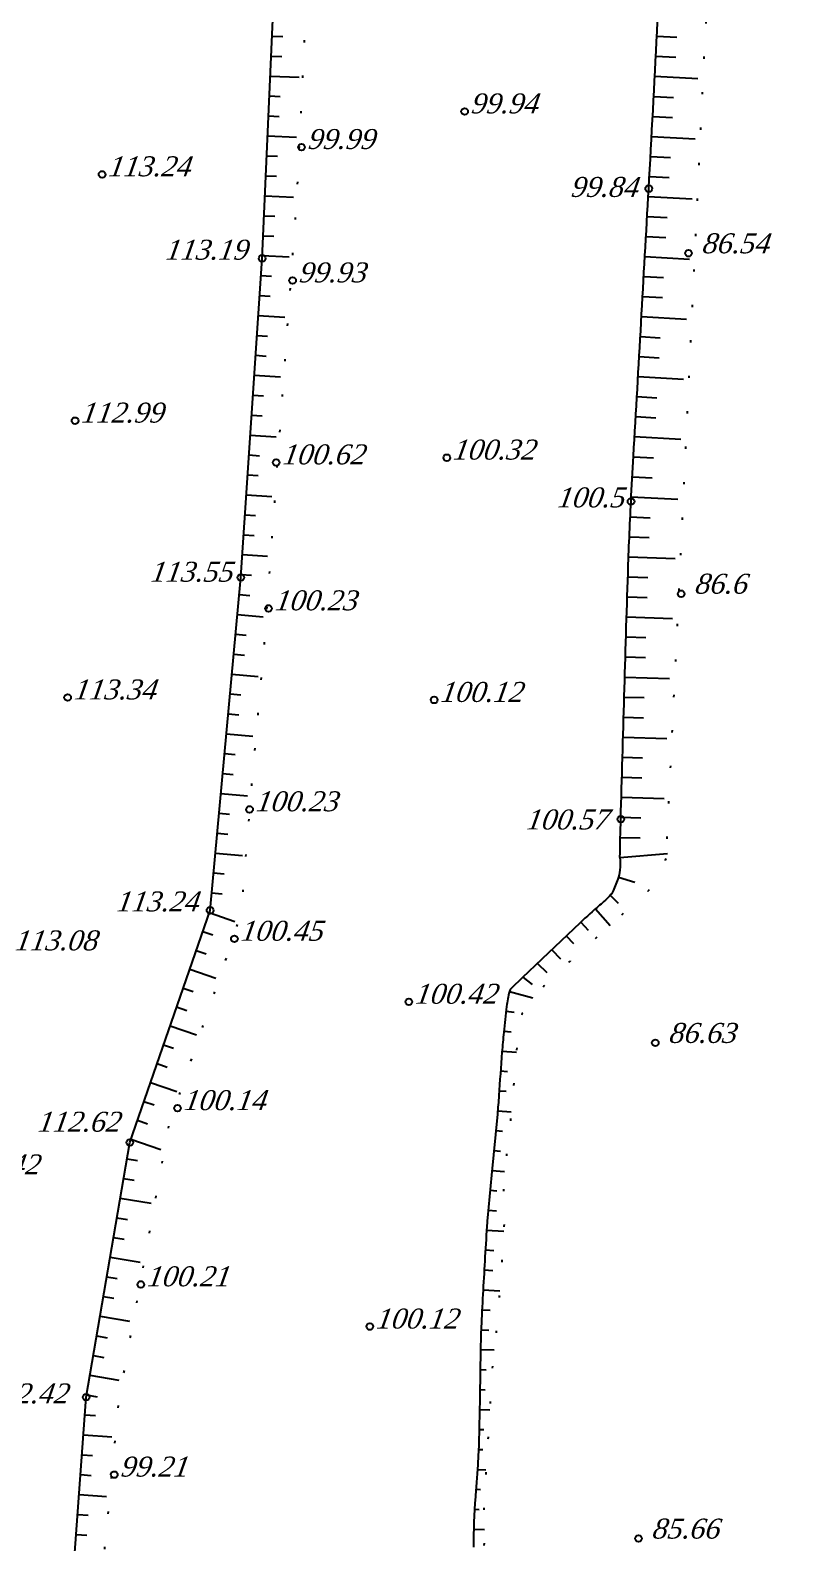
# Model space of a CAD drawing. Header units: millimetres. Extents: x 1400 to 4853, y -623 to 1865.
# Drawn here: x 2794.3 to 2828.4, y 1538.6 to 1606.8 of the extents above; entities that cross this region are included whole.
import ezdxf

# ---------------------------------------------------------------- set-up
doc = ezdxf.new("R2010")
doc.units = ezdxf.units.MM
doc.linetypes.add('ADOT1', pattern=[1.6, 0.1, -1.5])
for name, color, linetype in [('01_Горизонт_86', 7, 'Continuous'), ('02_Горизонт_100', 7, 'Continuous'), ('02_Горизонт_112', 7, 'Continuous')]:
    doc.layers.add(name, color=color, linetype=linetype)
doc.styles.add('universw', font='timesi.ttf', dxfattribs={"oblique": 10})

msp = doc.modelspace()

# ---------------------------------------------------------------- linework, layer by layer
at = {"layer": '01_Горизонт_86', "color": 0, "linetype": 'Continuous'}
for p, q in [((2822.6108, 1606.4931), (2823.5097, 1606.4482)), ((2822.5653, 1605.5905), (2823.4642, 1605.5448)), ((2822.5191, 1604.6878), (2824.4682, 1604.5871)), ((2822.472, 1603.7852), (2823.3708, 1603.738)), ((2822.4242, 1602.8827), (2823.323, 1602.8347)), ((2822.3757, 1601.9802), (2824.3395, 1601.8737)), ((2822.3264, 1601.0777), (2823.225, 1601.0283)), ((2822.2763, 1600.1753), (2823.1749, 1600.1251)), ((2822.2255, 1599.2729), (2824.2101, 1599.1609)), ((2822.1745, 1598.3706), (2823.0731, 1598.3198)), ((2822.1235, 1597.4682), (2823.022, 1597.4174)), ((2822.0724, 1596.5659), (2824.0806, 1596.4521)), ((2822.0212, 1595.6635), (2822.9197, 1595.6125)), ((2821.97, 1594.7611), (2822.8685, 1594.7101)), ((2821.9187, 1593.8588), (2823.951, 1593.7432)), ((2821.8673, 1592.9565), (2822.7659, 1592.9053)), ((2821.8159, 1592.0541), (2822.7144, 1592.0029)), ((2821.7644, 1591.1518), (2823.8214, 1591.0344)), ((2821.7129, 1590.2494), (2822.6114, 1590.1981)), ((2821.6613, 1589.3471), (2822.5598, 1589.2957)), ((2821.6096, 1588.4448), (2823.6918, 1588.3255)), ((2821.5579, 1587.5424), (2822.4564, 1587.491)), ((2821.5073, 1586.6401), (2822.4059, 1586.5907)), ((2821.4588, 1585.7376), (2823.563, 1585.627)), ((2821.4132, 1584.8349), (2822.3122, 1584.7919)), ((2821.3726, 1583.932), (2822.2718, 1583.894)), ((2821.3369, 1583.0289), (2823.4382, 1582.9516)), ((2821.3061, 1582.1256), (2822.2056, 1582.0967)), ((2821.2772, 1581.2223), (2822.1768, 1581.1938)), ((2821.2488, 1580.3189), (2823.3123, 1580.2544)), ((2821.2207, 1579.4156), (2822.1203, 1579.3879)), ((2821.1931, 1578.5122), (2822.0927, 1578.4849)), ((2821.166, 1577.6088), (2823.1865, 1577.5485)), ((2821.1392, 1576.7054), (2822.0388, 1576.6789)), ((2821.1129, 1575.8019), (2822.0125, 1575.7759)), ((2821.087, 1574.8985), (2823.061, 1574.8423)), ((2821.0615, 1573.9951), (2821.9611, 1573.9699)), ((2821.0364, 1573.0916), (2821.936, 1573.0668)), ((2821.0117, 1572.1881), (2822.936, 1572.1361)), ((2820.9875, 1571.2846), (2821.8872, 1571.2607)), ((2820.9649, 1570.3811), (2821.8646, 1570.3602))]:
    msp.add_line(p, q, dxfattribs=at)
at = {"layer": '01_Горизонт_86', "linetype": 'Continuous'}
for p, q in [((2820.9455, 1569.4775), (2823.0996, 1569.6472)), ((2819.8458, 1567.1637), (2820.4993, 1566.4146)), ((2817.8751, 1565.3184), (2818.2655, 1564.9076)), ((2815.961, 1563.4275), (2817.0186, 1563.1449)), ((2815.6284, 1560.7507), (2816.277, 1560.6988)), ((2815.4295, 1558.0581), (2816.0431, 1558.003)), ((2815.1734, 1555.3703), (2815.7377, 1555.3164)), ((2814.9312, 1552.6813), (2815.7004, 1552.6331)), ((2814.7728, 1549.986), (2815.5226, 1549.9453)), ((2814.6552, 1547.2887), (2815.2737, 1547.2771)), ((2814.6122, 1544.5891), (2815.0738, 1544.5803)), ((2814.5181, 1541.891), (2814.9027, 1541.8669)), ((2814.3486, 1539.1967), (2814.8285, 1539.1833))]:
    msp.add_line(p, q, dxfattribs=at)
at = {"layer": '01_Горизонт_86', "color": 250, "linetype": 'Continuous'}
for p, q in [((2820.8765, 1568.5849), (2821.6228, 1568.3651)), ((2820.5109, 1567.7696), (2820.8684, 1567.4159)), ((2819.1799, 1566.5583), (2819.5192, 1566.2002)), ((2818.5275, 1565.9384), (2818.8454, 1565.6039)), ((2816.5703, 1564.0784), (2816.9876, 1563.7522)), ((2817.2227, 1564.6984), (2817.6465, 1564.2866)), ((2815.8072, 1562.5417), (2816.1724, 1562.4997)), ((2815.7101, 1561.647), (2816.0391, 1561.6135)), ((2815.5601, 1559.8533), (2815.8792, 1559.83)), ((2815.497, 1558.9555), (2815.8116, 1558.9344)), ((2815.3444, 1557.1621), (2815.6475, 1557.1332)), ((2815.2589, 1556.2662), (2815.552, 1556.2382)), ((2815.0878, 1554.4744), (2815.3935, 1554.4452)), ((2815.0023, 1553.5784), (2815.3695, 1553.5434)), ((2814.876, 1551.783), (2815.261, 1551.7598)), ((2814.823, 1550.8846), (2815.2043, 1550.8627)), ((2814.7254, 1549.0873), (2815.0915, 1549.0685)), ((2814.6816, 1548.1883), (2815.0255, 1548.174)), ((2814.6423, 1546.3888), (2814.9095, 1546.3855)), ((2814.6287, 1545.4889), (2814.8669, 1545.4847)), ((2814.5943, 1543.6893), (2814.8062, 1543.6847)), ((2814.5676, 1542.7897), (2814.7638, 1542.7809)), ((2814.4487, 1540.9937), (2814.6476, 1540.9781)), ((2814.3865, 1540.0959), (2814.5987, 1540.084))]:
    msp.add_line(p, q, dxfattribs=at)
at = {"layer": '01_Горизонт_86', "color": 0, "linetype": 'Continuous'}
msp.add_lwpolyline([(2820.9455, 1569.4775, -0.0017444), (2820.9853, 1571.2017, -0.0014307), (2821.3114, 1582.2906, -0.004914), (2821.4473, 1585.5177, -0.0013443), (2821.5594, 1587.5689, 0.0002287), (2822.2453, 1599.6237, 0.0033151), (2822.9502, 1613.7812, -0.0068816), (2823.3384, 1620.5991, -0.1354259), (2824.3377, 1623.4252, -0.0584312), (2828.8814, 1628.5456, -0.0245902), (2831.7769, 1630.8827, 0.0430799), (2833.3813, 1632.2787, 0.0098396), (2838.2061, 1637.4683, -0.0006812), (2839.4773, 1638.8869, -0.0075013)], format="xyb", dxfattribs=at)
at = {"layer": '01_Горизонт_86', "color": 0, "linetype": 'ADOT1', "flags": 128}
msp.add_lwpolyline([(2840.4859, 1636.7066), (2836.9815, 1632.6416), (2832.8009, 1628.3441), (2828.1551, 1623.6219), (2825.5118, 1619.2998), (2824.7108, 1605.133), (2823.6704, 1582.9153), (2823.0195, 1569.431)], dxfattribs=at)
msp.add_lwpolyline([(2823.0195, 1569.431, -0.0405418), (2822.4762, 1568.3093, -0.0779418), (2822.0629, 1567.8061, -0.000526), (2821.2563, 1567.0892, 0.0008531), (2820.7593, 1566.6468, 0.0001806), (2819.0345, 1565.1055, 0.0004683), (2818.3703, 1564.5103, 0.0138322), (2817.9324, 1564.0948, 0.007218), (2817.1276, 1563.264, 0.0310117), (2816.6814, 1562.7267, 0.0707414), (2816.5368, 1562.4555, 0.0406738), (2816.4569, 1562.1638, 0.019114), (2816.3623, 1561.5281, 0.00819), (2816.1807, 1559.5841, -0.0071135), (2815.9765, 1557.3456, -0.0065241), (2815.7999, 1555.8596, 0.012431), (2815.7165, 1555.0786, 0.0389873), (2815.7131, 1554.1498, -0.0325283), (2815.7234, 1553.037, -0.0013715), (2815.6647, 1552.0352, -0.0017401), (2815.6135, 1551.2459, -0.0013555), (2815.4529, 1548.9852, -0.0086088), (2815.4205, 1548.6297), (2815.2377, 1546.9454), (2815.1404, 1546.0489, 0.0229906), (2815.105, 1545.4786, -0.0116356), (2815.0605, 1544.3508, -0.0003813), (2814.9801, 1543.0847, 0.0003793), (2814.8992, 1541.8121, 0.0003091), (2814.8533, 1541.0727, 0.0005145), (2814.8264, 1540.6286, 0.0244087), (2814.8173, 1539.7699, -0.0185433), (2814.8186, 1538.64), (2814.7805, 1537.5811), (2814.7403, 1536.4625, -0.0208875), (2814.7309, 1536.3408, 0.0035129), (2814.6495, 1535.6201, 0.002625), (2814.4407, 1533.5431, -0.0087135), (2814.3702, 1532.9182), (2814.0973, 1530.8276), (2813.9959, 1530.0503, 0.0085559), (2813.9133, 1529.3202, 0.0105691), (2813.8691, 1528.727, 0.0177414), (2813.861, 1528.2725, -0.0146319), (2813.8546, 1527.7215, -0.0037921), (2813.7963, 1526.5198, -0.004609), (2813.7318, 1525.532, -0.0015357), (2813.6659, 1524.6837, 0.0017328), (2813.6078, 1523.9319, 0.0013066), (2813.5533, 1523.1663, 0.0025781), (2813.5287, 1522.7781, 0.0120383), (2813.4934, 1521.7417, -0.0062025), (2813.4484, 1519.7298, -0.0014689), (2813.4091, 1518.6876, 0.0029224), (2813.3908, 1518.1637, 0.0028242), (2813.3745, 1517.4651, 0.0020084), (2813.3611, 1516.4825, 0.001511), (2813.3544, 1515.4701, 0.0044485), (2813.3562, 1515.1263), (2813.3943, 1512.4414), (2813.4128, 1511.1409, 0.0141314), (2813.4225, 1510.9131, 0.0109722), (2813.4497, 1510.6207, 0.0799719), (2813.5137, 1510.3928, 0.1084915), (2813.6199, 1510.2532, 0.045339), (2813.8945, 1510.0595, -0.0261451), (2814.3826, 1509.7427, -0.0031635), (2815.361, 1509.0228, 0.0054085), (2815.9352, 1508.6043, 0.0041621), (2817.0379, 1507.8323, 0.0145601), (2817.3613, 1507.6236), (2818.6479, 1506.845), (2819.4125, 1506.3824, 0.0532499), (2819.8483, 1506.1784, 0.0314528), (2820.6321, 1505.9628)], format="xyb", dxfattribs=at)
at = {"layer": '01_Горизонт_86', "linetype": 'Continuous', "flags": 128}
msp.add_lwpolyline([(2820.9455, 1569.4775, -0.0448921), (2820.9392, 1568.9046, -0.0606314), (2820.8456, 1568.4901, -0.0184049), (2820.6125, 1567.9062, -0.0897804), (2820.5396, 1567.7987, -0.0223985), (2820.0272, 1567.3203, 0.0133898), (2819.156, 1566.5357), (2817.4293, 1564.8947), (2816.5343, 1564.0442), (2816.0558, 1563.5895, 0.1380517), (2815.9623, 1563.4322, 0.0360678), (2815.8323, 1562.7563, 0.0043003), (2815.7051, 1561.5971, 0.0055474), (2815.6242, 1560.6967, 0.0031723), (2815.4829, 1558.7434, -0.0073337), (2815.4148, 1557.8989), (2815.1524, 1555.1506), (2814.9694, 1553.2338, 0.0079162), (2814.9533, 1553.0305, 0.0010339), (2814.8574, 1551.4721, 0.0025777), (2814.694, 1548.4624, 0.0072839), (2814.6572, 1547.3963, 0.0021558), (2814.645, 1546.614, -0.0015508), (2814.6294, 1545.5266, -0.000708), (2814.5967, 1543.8025, -0.0019248), (2814.5814, 1543.1683, -0.0054608), (2814.5618, 1542.6671, -0.0033518), (2814.5156, 1541.8512, -0.0052974), (2814.4862, 1541.4544, 0.0026434), (2814.4232, 1540.6596, 0.0179144), (2814.3363, 1538.3785, -0.0236969)], format="xyb", dxfattribs=at)
at = {"layer": '01_Горизонт_86', "color": 7, "linetype": 'Continuous'}
for centre in [(2822.2453, 1599.6237), (2824.0393, 1596.7107), (2821.4473, 1585.5177), (2823.7093, 1581.3657), (2820.9853, 1571.2017), (2822.5423, 1561.1157), (2821.7833, 1538.7717)]:
    msp.add_circle(centre, 0.15, dxfattribs=at)
at = {"layer": '02_Горизонт_100', "linetype": 'Continuous'}
for p, q in [((2805.2504, 1606.5005), (2805.7311, 1606.4789)), ((2805.21, 1605.6009), (2805.6906, 1605.5793)), ((2805.1696, 1604.7013), (2806.4744, 1604.6426)), ((2805.1291, 1603.8017), (2805.6098, 1603.7801)), ((2805.0887, 1602.9021), (2805.5694, 1602.8805)), ((2805.0483, 1602.0024), (2806.3454, 1601.9442)), ((2805.0079, 1601.1028), (2805.4885, 1601.0813)), ((2804.9675, 1600.2032), (2805.4481, 1600.1817)), ((2804.927, 1599.3036), (2806.2157, 1599.2457)), ((2804.8866, 1598.404), (2805.3673, 1598.3825)), ((2804.8462, 1597.5044), (2805.3269, 1597.4828)), ((2804.8058, 1596.6048), (2806.0267, 1596.55)), ((2804.7485, 1595.7062), (2805.2282, 1595.6742)), ((2804.6886, 1594.8077), (2805.1683, 1594.7757)), ((2804.6286, 1593.9092), (2805.8303, 1593.829)), ((2804.5687, 1593.0107), (2805.0484, 1592.9787)), ((2804.5087, 1592.1121), (2804.9884, 1592.0801)), ((2804.4488, 1591.2136), (2805.6355, 1591.1345)), ((2804.3889, 1590.3151), (2804.8686, 1590.2831)), ((2804.3289, 1589.4166), (2804.8086, 1589.3846)), ((2804.269, 1588.5181), (2805.4407, 1588.4399)), ((2804.2091, 1587.6196), (2804.6887, 1587.5876)), ((2804.1491, 1586.7211), (2804.6288, 1586.6891)), ((2804.0892, 1585.8226), (2805.246, 1585.7454)), ((2804.0292, 1584.924), (2804.5089, 1584.892)), ((2803.9693, 1584.0255), (2804.449, 1583.9935)), ((2803.9094, 1583.127), (2805.0512, 1583.0509)), ((2803.8494, 1582.2285), (2804.3291, 1582.1965)), ((2803.7699, 1581.3316), (2804.2483, 1581.2873)), ((2803.6869, 1580.4349), (2804.85, 1580.3272)), ((2803.6038, 1579.5382), (2804.0822, 1579.4939)), ((2803.5208, 1578.6415), (2803.9992, 1578.5972)), ((2803.4378, 1577.7449), (2804.6283, 1577.6346)), ((2803.3547, 1576.8482), (2803.8331, 1576.8039)), ((2803.2717, 1575.9515), (2803.7501, 1575.9072)), ((2803.1887, 1575.0549), (2804.3853, 1574.9441)), ((2803.1057, 1574.1582), (2803.584, 1574.1139)), ((2803.0226, 1573.2615), (2803.501, 1573.2172)), ((2802.9396, 1572.3648), (2804.1461, 1572.2531)), ((2802.8566, 1571.4682), (2803.3349, 1571.4239)), ((2802.7735, 1570.5715), (2803.2519, 1570.5272)), ((2802.6905, 1569.6748), (2803.9223, 1569.5608)), ((2802.6075, 1568.7781), (2803.0858, 1568.7339)), ((2802.5244, 1567.8815), (2803.0028, 1567.8372)), ((2802.4162, 1566.9903), (2803.5756, 1566.5889)), ((2802.1216, 1566.1393), (2802.576, 1565.982)), ((2801.8271, 1565.2883), (2802.2815, 1565.131)), ((2801.5325, 1564.4373), (2802.7146, 1564.0282)), ((2801.238, 1563.5864), (2801.6924, 1563.4291)), ((2800.9434, 1562.7354), (2801.3978, 1562.5781)), ((2800.6488, 1561.8844), (2801.8329, 1561.4746)), ((2800.3543, 1561.0335), (2800.8087, 1560.8762)), ((2800.0597, 1560.1825), (2800.5141, 1560.0252)), ((2799.7652, 1559.3315), (2800.9512, 1558.921)), ((2799.4706, 1558.4805), (2799.925, 1558.3233)), ((2799.1761, 1557.6296), (2799.6305, 1557.4723)), ((2798.8815, 1556.7786), (2800.2313, 1556.3114)), ((2798.7048, 1555.8974), (2799.1777, 1555.8164)), ((2798.5529, 1555.0098), (2799.0258, 1554.9288)), ((2798.401, 1554.1222), (2799.7882, 1553.8847)), ((2798.249, 1553.2346), (2798.722, 1553.1536)), ((2798.0971, 1552.347), (2798.57, 1552.266)), ((2797.9452, 1551.4594), (2799.3053, 1551.2266)), ((2797.7933, 1550.5718), (2798.2662, 1550.4908)), ((2797.6414, 1549.6842), (2798.1143, 1549.6032)), ((2797.4895, 1548.7966), (2798.8225, 1548.5684)), ((2797.3376, 1547.9089), (2797.8105, 1547.828)), ((2797.1856, 1547.0213), (2797.6585, 1546.9404)), ((2797.0337, 1546.1337), (2798.3396, 1545.9102)), ((2796.8818, 1545.2461), (2797.3547, 1545.1652)), ((2796.8068, 1544.3492), (2797.2862, 1544.3141)), ((2796.7411, 1543.4511), (2798.0251, 1543.3572)), ((2796.6754, 1542.553), (2797.1548, 1542.5179)), ((2796.6098, 1541.6548), (2797.0892, 1541.6198)), ((2796.5441, 1540.7567), (2797.774, 1540.6668)), ((2796.4785, 1539.8586), (2796.9579, 1539.8236)), ((2796.4128, 1538.9605), (2796.8922, 1538.9255))]:
    msp.add_line(p, q, dxfattribs=at)
at = {"layer": '02_Горизонт_100', "linetype": 'Continuous', "flags": 128}
msp.add_lwpolyline([(2896.1353, 1485.2847), (2881.6483, 1484.8497), (2869.2253, 1484.3757), (2855.2423, 1486.1067), (2842.5793, 1487.4417), (2826.5408, 1488.8032), (2812.0993, 1490.6907), (2802.7963, 1491.5787), (2794.2586, 1492.7293), (2793.0913, 1493.3337), (2793.2893, 1509.3507), (2795.6443, 1528.4487), (2796.8653, 1545.1497), (2798.8303, 1556.6307), (2802.4513, 1567.0917), (2803.8403, 1582.0917), (2804.8003, 1596.4827), (2805.5263, 1612.6407), (2807.0023, 1623.8247)], dxfattribs=at)
at = {"layer": '02_Горизонт_100', "color": 0, "linetype": 'ADOT1', "flags": 128}
msp.add_lwpolyline([(2808.7386, 1623.7452), (2808.293, 1622.5577), (2807.0055, 1612.6618), (2806.3612, 1599.2719), (2804.8778, 1578.9242), (2804.3249, 1572.7851), (2803.8487, 1566.9836), (2803.2036, 1565.0191), (2800.6079, 1557.4987), (2798.329, 1545.0337), (2797.2782, 1534.0392), (2794.6884, 1510.0731), (2794.4432, 1501.0086), (2794.3819, 1494.4551), (2795.9385, 1494.0706), (2802.4902, 1493.1172), (2807.388, 1492.4816), (2818.004, 1491.2491), (2822.1386, 1490.6559), (2831.0968, 1489.7449), (2839.9701, 1489.0246), (2848.9071, 1488.1347), (2857.8653, 1487.1178), (2866.8023, 1486.0161), (2869.336, 1485.7195), (2875.7393, 1485.9737), (2884.5914, 1486.2915), (2896.5876, 1485.329)], dxfattribs=at)
at = {"layer": '02_Горизонт_100', "color": 7, "linetype": 'Continuous'}
for centre in [(2813.9388, 1603.1018), (2806.5764, 1601.4977), (2804.8003, 1596.4827), (2806.1766, 1595.4856), (2805.4354, 1587.2814), (2813.1325, 1587.497), (2803.8403, 1582.0917), (2805.0922, 1580.7028), (2812.5662, 1576.574), (2804.237, 1571.6441), (2802.4513, 1567.0917), (2803.548, 1565.8067), (2811.4176, 1562.9667), (2800.9822, 1558.1723), (2798.8303, 1556.6307), (2799.3271, 1550.2316), (2809.6625, 1548.3264), (2796.8653, 1545.1497), (2798.1312, 1541.6536)]:
    msp.add_circle(centre, 0.15, dxfattribs=at)
at = {"layer": '02_Горизонт_112', "color": 7, "linetype": 'Continuous'}
for centre in [(2797.5789, 1600.2679), (2796.3594, 1589.165), (2796.0256, 1576.6848)]:
    msp.add_circle(centre, 0.15, dxfattribs=at)

# ---------------------------------------------------------------- texts
at = {"layer": '01_Горизонт_86', "color": 7, "linetype": 'Continuous', "style": 'universw', "oblique": 10}
for s, p in [('99.84', (2818.7155, 1599.2517)), ('86.54', (2824.6393, 1596.7107)), ('100.5', (2818.102, 1585.2561)), ('86.6', (2824.3093, 1581.3657)), ('100.57', (2816.7031, 1570.7377)), ('86.63', (2823.1423, 1561.1157)), ('85.66', (2822.3833, 1538.7717))]:
    msp.add_text(s, height=0.9, dxfattribs=at).set_placement(p)
at = {"layer": '02_Горизонт_100', "color": 7, "linetype": 'Continuous', "style": 'universw', "oblique": 10}
for s, p in [('99.94', (2814.2074, 1603.0151)), ('99.99', (2806.8449, 1601.411)), ('113.19', (2800.4216, 1596.4222)), ('99.93', (2806.4452, 1595.3989)), ('100.62', (2805.7039, 1587.1948)), ('100.32', (2813.401, 1587.4103)), ('113.55', (2799.7477, 1581.9053)), ('100.23', (2805.3608, 1580.6161)), ('100.12', (2812.8347, 1576.4873)), ('100.23', (2804.5055, 1571.5574)), ('113.24', (2798.2111, 1567.0428)), ('100.45', (2803.8165, 1565.72)), ('100.42', (2811.6861, 1562.88)), ('100.14', (2801.2508, 1558.0856)), ('100.21', (2799.5956, 1550.1449)), ('100.12', (2809.931, 1548.2397)), ('112.42', (2792.3123, 1544.8653)), ('99.21', (2798.3998, 1541.5669))]:
    msp.add_text(s, height=0.9, dxfattribs=at).set_placement(p)
at = {"layer": '02_Горизонт_112', "color": 7, "linetype": 'Continuous', "style": 'universw', "oblique": 10}
for s, p in [('113.24', (2797.8474, 1600.1813)), ('112.99', (2796.628, 1589.0784)), ('113.34', (2796.2941, 1576.5981)), ('113.08', (2793.63, 1565.2866)), ('112.62', (2794.6586, 1557.1133)), ('112.42', (2791.0227, 1555.1875))]:
    msp.add_text(s, height=0.9, dxfattribs=at).set_placement(p)

doc.saveas('drawing.dxf')
